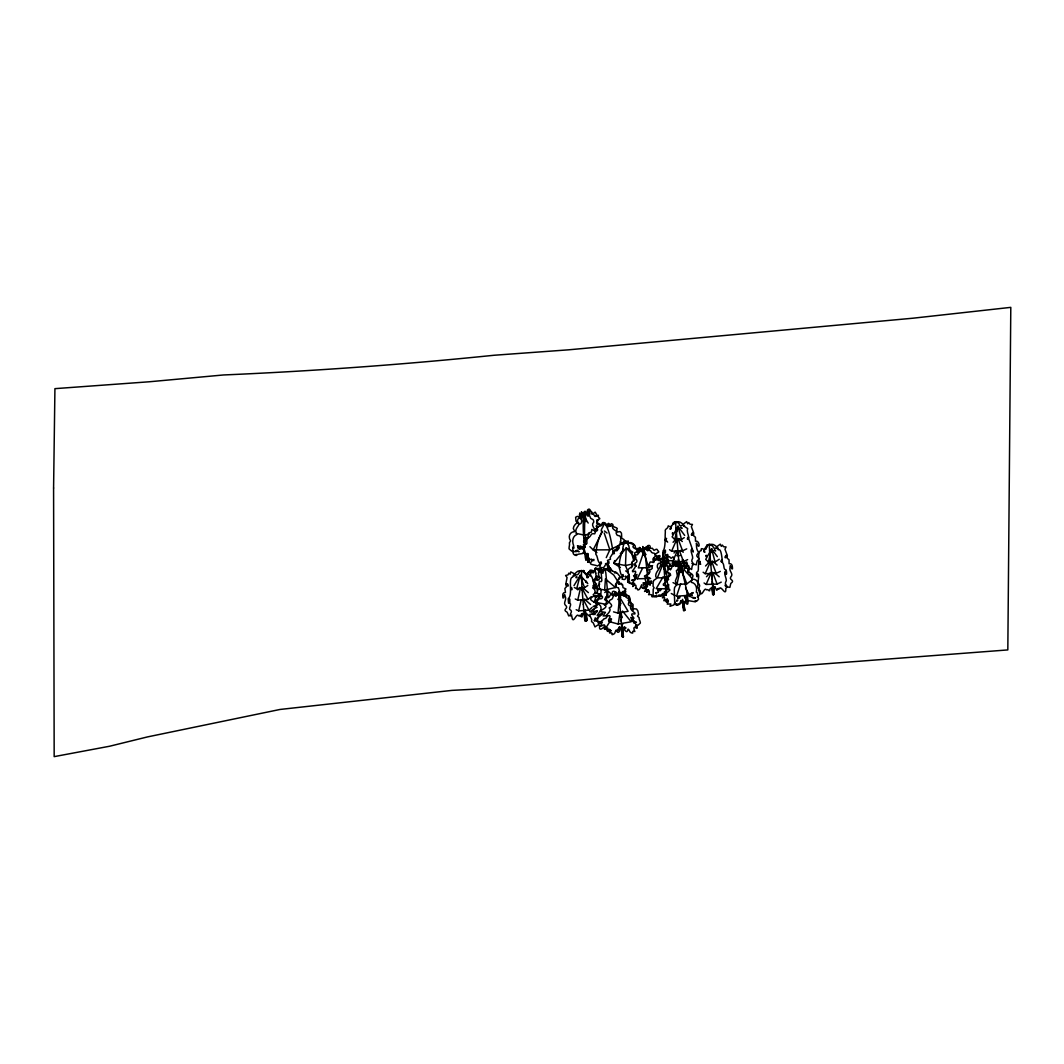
<?xml version="1.0" encoding="UTF-8"?>
<svg xmlns="http://www.w3.org/2000/svg" width="1064" height="1064" viewBox="0 0 1064 1064"><rect width="100%" height="100%" fill="white"/><g stroke="black" fill="none" stroke-linecap="round" stroke-linejoin="round"><path stroke-width="1.5" d="M585.16 513.58L585.014 511.132L584.921 513.659M598.141 527.225L596.133 526.254L597.29 524.605L601.32 524.565L603.74 522.424L608.103 525.882L611.574 523.674L612.824 524.459C612.146 528.396 619.447 526.733 616.654 529.885L617.439 532.04C620.618 531.468 619.807 531.122 621.456 533.184L621.669 536.336C620.073 539.302 626.177 538.623 624.528 542.042M618.729 597.117L619.541 596.705M634.583 560.143L634.157 558.121L635.979 557.137L634.995 556.459L634.636 552.961L636.285 551.977L639.291 552.668M583.351 516.931L581.449 511.731L582.021 516.279M622.453 632.827L622.068 627.521L622.932 636.738L622.081 624.116M668.219 563.109C667.155 560.622 671.504 560.023 672.834 561.233L673.007 564.545M675.055 602.144L673.805 604.977L670.001 606.307L670.865 603.953L667.234 604.139L668.378 601.12L667.274 600.721L667.248 599.365M576.236 533.423L584.482 535.112L584.761 517.397L588.192 523.062M589.004 559.558L589.057 561.938M667.421 599.551L667.421 601.945L666.516 601.692M665.984 591.145L665.865 588.951L667.926 585.692L663.497 585.293L663.271 584.176L668.618 579.441L666.968 577.167L670.653 575.318L670.134 573.509L667.86 572.764L667.221 571.381C669.509 570.982 666.117 566.873 669.136 569.001L671.078 569.014L672.249 566.274C676.225 566.434 672.302 563.654 674.669 562.337C679.085 561.366 672.142 569.28 677.489 565.263M585.399 609.925L586.144 620.312L585.426 613.343L584.841 621.03L583.285 604.418M643.361 548.638C644.239 546.218 646.54 550.261 648.481 549.423C651.128 548.692 644.465 545.646 649.08 545.353C651.74 545.992 648.242 549.556 652.298 548.199L654.014 550.341C658.057 548.159 656.422 549.476 658.483 551.352L658.789 551.95C649.24 557.323 662.247 555.129 658.855 557.882M664.016 566.66L663.404 559.917L665.213 583.617M647.577 589.788L647.59 591.478M607.837 570.105L607.278 563.215M589.15 559.744L589.137 561.686M647.417 585.267L647.431 586.623M608.528 569.307C610.058 563.282 604.951 563.149 604.485 566.74C602.849 568.096 601.453 567.99 599.777 566.766C600.522 564.652 602.716 559.159 599.67 563.282C597.117 560.475 598.034 556.831 595.76 554.078C596.518 547.375 598.008 538.517 601.852 531.88C599.71 530.244 603.341 527.265 604.671 522.903C608.116 528.609 607.717 518.979 610.098 526.042M628.638 581.742L628.598 582.58L629.609 581.636M585.559 535.205L584.921 547.415L583.99 547.827C578.803 547.628 587.408 551.205 583.843 552.349L583.285 552.748L583.697 551.591M711.284 545.287C709.861 543.425 706.39 545.22 705.259 547.867C705.565 552.017 700.046 545.712 701.282 550.607C697.811 550.447 698.742 558.028 698.862 563.335C697.519 566.234 699.686 571.567 696.614 572.405C696.122 576.342 697.705 579.361 697.572 573.669C700.577 575.225 696.268 582.474 699.274 584.495C701.07 586.69 696.401 588.711 700.139 590.64C701.149 599.697 704.408 586.211 706.31 589.735L706.895 589.868C708.345 588.219 709.635 593.646 709.994 588.977L712.268 587.142L713.026 594.643L714.011 594.204L713.332 585.32M647.737 589.576L647.737 591.664M684.591 610.151L684.006 610.563C684.165 607.265 683.78 599.005 680.721 602.596L676.771 605.216L676.93 604.179A1.968 0.931 -83.2 0 0 676.026 604.951L674.722 603.567L674.27 589.975L674.603 587.448L676.491 585.014A1.849 0.878 -83.2 0 0 676.225 583.737L675.427 580.851L678.726 572.193L678.034 565.25L679.936 568.974L680.401 563.162L682.955 563.561L682.224 559.744L683.394 560.196L683.234 562.191L684.351 561.872C686.426 567.272 685.828 557.576 687.557 564.638L686.493 567.006M596.518 583.91L595.148 588.219L604.645 590.028L605.429 578.909L615.511 587.541L616.428 584.668M613.356 594.443L612.944 595.414L607.158 590.4L606.161 604.352L594.271 602.078L595.986 596.678L600.176 594.324M691.268 593.326C690.749 598.021 694.327 594.39 690.39 594.178M584.442 549.676L584.721 553.799M584.695 515.468L584.482 517.45M647.125 586.69L646.779 584.974L647.989 584.256A6.969 6.517 -2.1 0 0 650.397 583.245L651.62 581.197L647.231 581.277L649.572 577.699L644.718 576.981L644.491 575.917C647.67 574.932 652.405 571.621 648.628 569.745C653.974 569.812 653.123 566.021 648.801 565.051L649 564.412C650.569 562.178 648.894 561.167 653.243 562.524L654.573 560.076C658.802 560.622 654.746 557.762 657.273 556.632C661.875 556.033 655.81 560.316 658.549 560.515C661.077 560.582 662.141 556.206 664.468 559.026L663.697 563.521M692.052 593.02L693.023 593.18M618.024 613.09L619.541 596.957L628.106 611.321L618.024 613.09L613.516 611.867M621.11 594.989C625.459 585.253 618.862 599.325 625.965 593.832L625.925 596.133M622.945 544.382L622.959 543.425M619.541 596.811C619.753 593.672 618.61 591.291 616.309 594.443C610.204 597.423 617.945 590.746 613.13 591.305C610.616 592.435 614.673 595.295 610.43 594.749L609.113 597.17C604.751 595.813 606.44 596.784 604.857 599.059L604.658 599.697C609.765 601.133 608.954 604.113 604.286 604.791C609.034 606.214 602.796 609.778 600.349 610.55L600.588 611.614L605.429 612.345L603.089 615.91L607.478 615.843L606.267 617.891A6.969 6.517 -1 0 1 603.847 618.889C603.807 620.019 597.782 622.879 600.322 623.451C604.645 621.815 597.09 628.731 603.248 625.06C605.895 624.063 603.514 627.135 605.908 626.523M618.969 584.003L618.995 581.875L617.838 581.662M574.414 575.105L575.185 575.757M595.428 593.419C593.592 585.054 593.685 575.052 588.246 573.842C585.772 576.794 582.593 566.686 579.375 572.06C577.872 577.526 573.137 572.645 572.685 577.167C567.777 577.26 573.19 595.135 568.216 598.726C568.814 612.239 569.612 590.334 569.865 603.035C572.525 604.897 567.099 609.06 571.009 610.39C572.937 612.638 567.764 614.566 571.887 616.535C572.924 625.632 576.502 612.172 578.51 615.763L579.122 615.91C580.665 614.247 582.021 619.767 582.447 615.072L584.894 613.29L585.666 620.791L586.716 620.365L586.211 614.633M665.399 550.101L665.479 552.362M682.556 566.886L684.618 562.856L684.751 568.469M661.768 594.483L662.832 593.513C666.383 594.044 660.837 595.042 659.52 595.295L656.116 596.997L656.422 596.026A2.314 1.556 -74.7 0 0 655.025 596.744L653.123 595.454L653.203 589.23L654.107 587.714L653.123 586.437L653.11 582.793L653.735 580.439L656.648 578.404L655.69 576.169C655.491 570.969 661.382 568.655 660.691 562.563C658.443 554.105 665.346 572.179 663.165 555.355M690.948 575.145L690.15 574.068M610.776 619.115L608.595 621.442L618.224 624.063L620.139 611.734M622.852 623.916L622.413 624.581M573.922 548.133L572.804 547.614L573.656 545.686C571.98 541.656 572.339 536.336 576.794 534.527A1.942 1.476 -68.5 0 0 576.409 533.157C574.188 529.845 578.098 526.72 579.228 524.047C586.264 524.22 574.68 505.187 582.5 516.732M579.401 615.444L581.037 615.524L581.37 614.088M597.649 588.858L596.904 592.808L599.697 595.441L598.433 596.758L593.393 596.266C586.317 600.455 594.922 601.014 597.33 604.565M658.018 557.869C657.499 555.594 661.582 553.998 659.414 557.789C659.374 561.632 663.417 555.475 664.162 559.318C662.779 563.322 665.971 564.199 666.144 559.544C667.979 559.97 665.346 566.553 668.804 567.937M630.806 604.751L631.138 603.208C629.356 601.399 631.457 593.898 625.286 595.68M621.815 595.547L624.023 592.608L624.009 596.332L626.896 595.295L628.691 595.946L628.93 599.458L628.066 600.322L629.356 600.641M665.838 561.473C668.325 558.374 666.503 557.47 666.343 554.796C669.562 552.854 666.463 558.879 669.615 556.645C672.382 561.433 672.342 553.147 674.297 559.225L672.062 563.508L674.31 563.627M607.943 568.735L607.584 564.173M621.695 584.828L621.043 583.378L618.33 583.684M681.08 565.809C678.965 560.568 685.402 582.141 686.972 593.047C691.068 618.636 681.279 589.097 684.019 610.164M676.97 531.016L677.994 526.374L684.684 535.431M673.047 582.62L676.904 584.615L680.588 567.937L686.852 583.803L691.68 580.332M710.925 551.99L711.603 548.904L717.336 556.658M587.208 557.057L587.049 553.746M575.252 598.992L577.739 600.123L580.585 587.74M576.183 609.725L578.656 610.856L581.157 600.016M580.465 518.846L580.545 514.218L583.577 518.368M627.787 582.354L627.441 576.036M674.722 539.514L677.994 526.374L681.479 539.448L674.722 539.514L672.129 536.841L677.994 526.374M719.251 559.252L715.088 561.978L708.331 562.045L711.603 548.904L713.292 551.458M633.958 620.764L633.506 621.602M657.087 557.642C655.278 562.789 653.668 554.517 653.057 560.914L654.001 562.085M591.996 614.194L593.592 614.58M680.388 601.612C682.769 603.714 675.906 606.679 676.611 603.754M574.361 587.488L576.675 588.725L580.159 575.411L587.807 583.604M639.278 552.429L638.639 548.758L641.512 551.79M707.121 545.22C709.223 543.85 712.627 544.848 713.798 548.027C715.46 549.383 718.187 545.114 718.373 549.835C721.299 547.774 721.937 558.281 722.536 562.67C724.704 564.718 722.935 569.958 726.127 569.932C727.271 573.722 726.246 576.967 725.409 571.341C722.735 573.35 728.175 579.787 725.582 582.287C724.158 584.788 729.239 585.932 725.781 588.498C726.326 597.582 720.86 584.828 719.596 588.618L719.064 588.844C717.362 587.461 717.016 593.02 715.886 588.485L713.346 587.049L713.878 594.577L712.84 594.297L712.375 588.552M583.963 571.927L583.591 570.45L582.048 571.341L580.04 570.956M602.41 622.241L594.364 620.698L595.295 617.785M666.623 538.344L665.319 540.126L666.609 541.403L665.718 538.544L665.226 539.727L667.673 542.135M680.707 583.657L676.531 596.252L689.299 595.215L693.01 592.555M623.398 576.143L618.517 578.257M604.272 522.757C609.818 529.872 611.082 541.496 613.489 553.839M614.673 560.608L613.768 563.242L620.392 567.511M616.389 595.454L615.777 592.023L617.572 594.63M705.499 549.436L706.004 548.266M586.49 575.052C588.791 569.932 590.36 573.297 594.497 570.437C595.428 565.263 594.922 570.504 595.72 573.15M631.537 567.83L632.335 562.909M588.485 562.377L588.419 558.972M677.529 521.998C672.727 519.737 672.608 529.486 668.245 525.829C668.046 529.473 664.322 528.21 665.332 531.987C664.867 538.198 665.652 544.116 663.909 549.662C661.901 550.434 663.617 556.898 663.71 559.864M645.329 548.851L646.367 546.603L646.194 549.436M704.647 549.623L705.991 548.785M609.113 561.885C606.6 562.949 605.988 564.08 608.901 565.795C605.735 567.99 613.901 567.378 610.177 570.956M603.594 569.732L604.645 568.774L605.828 572.924L608.143 597.795M616.242 573.097L615.95 572.179L614.5 572.911M669.535 549.716L671.597 551.165L676.904 539.022M677.156 551.272L672.514 561.898L683.5 561.553L687.623 559.598M703.131 572.233L705.193 573.696L710.513 561.539M704.062 582.979L706.124 584.429L711.43 572.286M704.155 550.46L704.94 552.256M658.816 595.082C658.323 597.729 664.827 595.72 663.324 593.326M606.254 557.603L609.845 549.809L618.277 545.672M650.157 584.735C651.487 580.745 645.183 582.075 647.364 585.719M700.072 561.353L698.928 562.657L700.737 564.186M633.546 575.73L637.296 578.789L642.669 567.937M602.463 531.362L593.167 549.915L596.917 552.615M687.903 571.089L687.716 569.36M683.154 574.72L683.035 570.397L681.771 569.001M619.035 583.564L619.288 582.341L617.466 582.5M663.205 576.675L656.209 588.645L667.58 588.858M618.517 593.579C619.674 591.185 625.592 599.205 622.174 593.566C622.852 588.791 623.571 595.96 625.592 595.813C626.962 600.136 629.622 596.585 630.127 600.841C628.758 602.623 626.483 605.216 631.165 606.267C628.957 608.262 632.521 611.428 634.955 612.997C635.86 615.471 631.032 612.279 631.71 615.032L633.825 618.078L630.739 617.479L631.896 619.7A6.969 4.495 66.4 0 0 633.732 621.004C635.195 623.012 640.116 631.085 635.048 627.308C632.947 627.188 634.211 629.901 634.849 631.497C630.167 629.968 635.142 634.49 630.925 632.681A4.322 2.793 66.4 0 0 630.021 631.963C626.31 624.182 629.25 635.673 624.608 629.994C626.723 622.586 620.046 630.367 623.344 636.644M573.975 585.599L580.159 575.411L582.793 579.162M625.02 543.544L625.978 541.23L628.771 545.739L629.901 551.298L631.324 552.07L633.838 561.061M635.687 576.728L634.437 576.249M617.905 599.524L619.541 596.957M624.98 594.044L625.792 591.158L624.023 591.145M681.452 572.485L681.253 570.198L681.253 572.073M631.976 620.565L633.625 618.118M593.233 581.13L596.904 575.744M675.002 564.678L675.081 563.694M589.576 511.146C591.278 506.81 584.442 510.507 588.844 512.01M687.889 594.856C690.496 594.178 692.85 599.218 687.796 595.175M584.309 573.017L584.202 571.009C581.13 571.115 578.603 569.785 576.103 572.538L574.773 573.962L570.783 571.887L570.171 574.214L568.908 573.097L567.977 574.906L565.582 575.464L567.072 577.539L565.809 584.189L566.434 586.756L564.851 588.525L565.476 592.435C562.351 592.528 562.51 595.015 563.002 598.034C564.319 599.138 564.253 591.757 564.997 595.72C567.391 600.309 562.138 602.902 566.168 605.961C568.482 608.608 561.779 609.526 567.178 612.226L568.708 615.91L571.847 615.058M660.957 565.915L663.683 562.284L666.729 565.689M593.938 589.097L595.002 587.155L593.02 585.506M629.223 542.959L628.319 543.797M649.492 581.569L648.442 582.341M577.805 589.895L579.907 587.421M625.14 542.893C625.858 538.85 628.571 543.451 630.593 543.425C634.636 544.821 633.838 545.087 632.894 546.83C634.516 549.636 637.788 548.652 638.905 550.061M595.986 516.412L596.598 514.391C594.683 512.396 596.412 510.8 592.954 513.859L591.531 511.664M601.599 563.109L597.463 566.035C593.925 564.013 585.666 565.676 593.978 559.451C591.358 561.313 586.57 556.525 585.971 560.382C584.455 555.461 585.772 554.038 583.764 552.336L583.019 553.44L577.991 554.238L576.116 555.568L576.475 554.504M622.347 636.565C623.996 629.822 616.894 622.959 619.98 630.753C615.803 636.245 617.519 624.94 614.793 633.133A4.322 2.926 -74.4 0 0 613.981 633.984C609.459 636.299 614.713 631.83 609.566 632.96C610.749 631.431 610.47 628.824 608.768 629.329C604.538 634.264 609.752 625.832 606.666 628.359L605.975 627.827L609.034 622.906A6.969 4.721 -74.4 0 0 610.709 621.336L611.521 618.969L608.448 620.179L610.084 616.694C610.257 613.848 605.908 617.798 606.36 615.205C608.595 613.29 611.76 609.539 609.127 607.97C613.782 606.201 610.975 603.98 609.246 602.45C609.087 598.141 612.372 601.293 613.063 596.784C620.671 584.349 610.337 603.355 619.208 592.981M627.201 542.72L628.106 540.884L628.771 543.212M597.542 580.346L596.651 577.898L597.316 576.475L599.657 578.005L600.575 577.579M673.073 542.281L676.451 538.69M674.004 553.014L676.239 550.62M705.565 566.008L710.06 561.22M706.483 576.741L709.848 573.15M589.749 572.046C588.605 566.939 596.718 574.161 594.763 568.828M631.976 620.724L633.213 619.607L632.468 621.576M687.756 571.075L689.193 569.865L688.927 566.088L687.278 565.543L684.657 566.899M656.634 595.055L655.717 596A4.322 4.043 -2.1 0 0 654.546 596.572C648.362 597.928 655.451 593.792 648.548 594.696C649.652 592.821 650.011 590.52 647.391 590.427L644.558 591.464L646.327 588.512L643.281 588.445L647.258 585.612L646.766 582.686L646.739 585.892M612.771 552.163L618.716 546.55M620.299 553.506L622.666 551.272M634.756 580.385L631.511 580.332L634.689 579.76M595.148 588.219L599.724 584.083M594.271 602.078L601.293 595.707M604.804 592.528L607.158 590.4M594.364 620.698L602.49 613.343M668.445 572.804C669.043 574.853 670.493 576.635 666.649 578.444L664.801 579.561L667.181 580.479M577.739 600.123L588.033 599.404L591.119 596.771M578.656 610.856L588.964 610.151L592.036 607.504M633.718 623.025L636.445 622.241L633.758 622.041M624.94 576.568L625.632 576.076M631.551 619.607L632.029 618.636M581.223 546.391L578.045 546.989L577.991 546.284M600.668 525.044C599.218 523.475 593.167 521.905 599.803 518.767L599.484 518.075C597.01 518.115 599.737 513.167 597.05 516.027L594.989 516.452L593.26 513.872C589.11 514.883 592.728 511.212 590.001 510.321C585.878 511.385 594.417 518.434 585.16 512.502C582.367 513.992 583.378 519.471 583.577 522.091M669.828 565.955L672.927 565.064M588.964 571.9C589.257 574.347 585.386 572.419 587.927 575.105M687.783 573.031L688.222 568.509C676.598 566.154 693.183 576.701 692.092 579.92L691.507 580.984A1.849 1.49 53.8 0 0 691.347 582.341C695.989 583.059 697.332 588.033 696.308 592.129L697.306 592.781L698.556 599.271L696.681 601.227A1.968 1.596 53.8 0 0 694.991 600.921L695.524 601.838L686.586 600.362L687.224 601.626M678.446 569.001L676.398 570.65L677.236 574.932M717.748 548.785L717.096 547.721L716.471 548.519M628.891 543.345C630.832 540.499 636.551 546.204 635.261 547.042L636.511 549.21L638.453 548.133L638.254 549.476M676.731 600.415C679.736 598.66 675.627 602.929 676.704 600.415M685.894 601.865L685.03 601.639M682.556 572.086L682.543 570.131M671.49 526.348L670.333 528.941M576.675 588.725L584.522 587.674L587.807 585.493M681.479 539.448L684.258 537.626M647.391 583.059L646.673 586.583M573.975 575.265L574.095 576.103M665.386 566.354L665.2 564.213L664.614 565.543M597.609 617.971C610.856 606.613 593.446 619.554 597.968 614.274L601 609.898L601 607.797C601.094 603.221 593.779 604.512 598.766 599.085L601.852 598.553L602.57 596.957L600.788 594.843L601.107 590.666L599.444 588.339L598.966 583.365L599.418 581.449L601.187 581.622L601.852 580.612L601.187 572.858L602.956 573.203L603.328 570.637L605.283 568.788L612.359 570.504M575.052 551.405L576.023 551.79M597.981 624.901L594.989 626.922L593.3 622.972L591.531 621.522L591.69 619.461L589.895 615.564L589.895 614.38L594.696 613.768L597.33 611.534L597.356 610.643L591.77 612.186L589.669 611.694L596.452 607.517L596.438 602.822M609.446 630.726L610.377 630.221M646.686 591.983L647.457 591.571M643.281 549.45L643.64 552.149L638.347 567.897L648.721 567.657L652.604 565.596M690.071 594.271L689.153 594.696M649.186 584.615L649.865 584.735M629.343 576.05L629.303 580.026M693.981 598.433L695.391 598.194M671.597 551.165L682.583 550.806L686.706 548.864M705.193 573.696L716.192 573.336L720.315 571.381M706.124 584.429L717.109 584.083L721.232 582.128M677.023 565.729L679.204 563.508L681.266 564.359C679.949 577.898 685.216 555.647 684.312 568.083M619.354 545.34L620.352 542.6L622.919 543.784M667.607 601.599L666.729 601.998L666.463 599.431M668.977 584.987L667.221 585.001M622.387 636.764L623.278 636.378L622.453 628.478L624.103 627.215M584.415 517.37L584.987 515.867M698.383 552.814L697.08 554.623C695.231 557.603 702.041 557.47 697.159 560.954L696.282 564.824L691.866 563.548M644.212 551.923L643.002 548.293L644.252 548.053L647.803 550.859L648.122 549.955L646.5 548.053L646.859 546.816L647.896 546.989C650.077 548.053 647.191 550.833 650.53 550.673C652.139 555.062 654.945 551.139 655.53 555.475C655.743 557.017 650.756 558.6 654.666 560.116M643.188 583.817L646.181 583.803L646.447 586.65L646.247 583.724L643.108 582.766M584.761 573.616L585.626 573.416L586.61 574.999M589.203 561.885L588.206 562.231L587.9 559.318L588.099 562.111L589.363 562.071M629.25 574.254L628.984 575.292M582.141 613.596L582.979 613.33M573.908 546.989C572.193 548.013 572.139 554.45 574.879 555.182A2.075 1.583 -68.5 0 1 576.475 554.504M589.922 576.169L591.079 572.485L593.579 572.764L595.72 567.91L599.418 570.051L603.142 570.065M597.822 604.525L593.18 606.467L596.944 607.424M684.351 601.506L683.687 602.463L684.644 610.457L683.58 610.324M596.997 528.196C593.486 530.55 598.66 527.292 597.503 530.431L595.614 531.521L594.736 533.809C590.64 533.131 591.664 534.913 589.509 537.014L587.873 538.198C586.184 540.379 587.089 542.174 586.902 543.544L583.285 544.861L584.854 547.388L577.38 545.859M584.548 517.277L583.564 512.183L583.777 516.851L584.615 512.622L587.98 516.146L586.942 511.611L588.645 513.473L588.578 515.495L589.855 516.226C590.853 520.908 593.579 517.317 593.805 521.998C590.334 525.616 595.268 528.037 595.069 531.614M643.175 552.056L644.132 548.652C642.616 546.55 638.679 555.514 640.821 549.33C639.451 544.795 639.969 551.857 638.094 552.176C638.932 556.046 635.328 554.171 634.995 555.86L634.822 557.975C636.365 559.491 638.826 561.593 634.769 563.508C637.083 565.13 634.397 568.801 632.442 570.849C631.95 573.416 635.926 569.453 635.713 572.233L634.29 575.637L636.99 574.467L636.312 576.861A6.969 4.136 -78.6 0 1 634.862 578.497L631.923 584.149L634.676 583.524M604.645 590.028L615.511 587.541M578.617 522.491C576.395 522.052 571.381 527.904 574.081 530.191A1.942 1.796 20.1 0 1 574.533 531.654C569.732 531.774 567.684 536.881 570.65 540.911L569.36 542.853C569.865 544.781 569.2 545.726 569.094 547.734L569.08 548.918L571.74 551.179A2.075 1.915 20.1 0 1 573.722 551.006L573.948 552.017M632.974 563.893L625.472 565.543L613.768 563.242L626.217 547.92L632.841 552.189M584.482 535.112L589.336 534.048M617.439 630.487L615.75 630.965M651.554 581.449L649.665 582.247L651.753 583.125M665.532 562.59L663.59 561.872M643.028 552.256L643.76 552.017L643.401 549.224M683.527 610.523L684.684 610.324L683.766 601.812L686.214 601.812M618.344 630.393L619.075 629.343L617.625 629.157M618.224 624.063L631.152 621.788L622.533 611.042M605.496 563.548L607.478 564.026M609.06 630.526L610.603 630.34M647.923 591.637L646.659 591.784L646.46 590.52M685.588 600.894L687.597 600.668L687.025 599.657M600.482 594.297L595.348 592.621L593.193 594.71L595.627 597.383M676.904 584.615L686.852 583.803M666.29 601.905L667.567 601.798L667.407 599.205M622.161 636.591L623.424 636.485L622.533 628.545L626.084 627.933M584.535 552.788C582.513 552.136 590.453 554.317 586.716 556.844C586.064 561.021 586.889 550.274 586.876 557.164M596.864 519.964C600.003 520.11 594.191 523.448 597.981 523.634M681.878 600.641L680.707 600.694M585.679 574.44L587.142 575.079M635.7 578.883C633.426 578.603 634.822 575.438 635.634 577.965M676.824 555.687L679.963 555.581M587.94 513.593L589.11 512.223M637.296 578.789L650.596 578.47M715.301 586.823L713.558 586.836L714.05 594.404L712.614 594.523L712.149 588.778M620.778 597.263L619.514 596.811L619.408 595.242M688.421 570.876C689.233 573.882 694.845 573.589 692.411 577.845A1.849 1.676 -41.4 0 0 692.225 579.295C696.721 578.484 699.314 582.979 697.266 587.195L698.755 588.764C698.609 590.64 699.274 591.424 699.779 593.273L699.979 594.377L697.904 596.997A1.968 1.782 -41.4 0 0 697.226 596.851M618.57 594.178L619.514 596.811L620.325 596.771M597.795 618.171L597.436 620.831L599.617 626.284C598.54 634.782 608.143 621.11 604.418 629.343C611.308 628.438 604.219 632.575 610.417 631.231A4.322 4.043 -1 0 1 611.335 630.753M619.687 602.876L621.017 603.288M667.913 588.286C667.075 589.07 665.904 591.185 664.215 592.089C669.003 591.744 663.896 594.257 665.625 595.335M578.111 551.591L579.282 551.724M662.407 594.404L666.317 594.483L666.29 593.752M674.017 564.026L672.927 563.933L671.876 566.261C667.979 564.08 669.775 565.223 668.352 567.484L670.519 569.892M672.209 565.622L673.073 565.702M604.817 628.505L603.767 627.308M593.832 560.608L591.265 559.079M683.607 526.268L684.498 525.802L683.66 525.323M586.836 577.646L587.913 577.699L588.113 576.369M647.763 591.85L646.58 590.36M619.048 545.287C618.769 546.909 614.939 546.417 617.426 548.359L617.107 550.261C614.5 550.181 615.112 549.769 614.034 551.644L614.394 553.626M635.66 558.241L626.217 547.92L625.472 565.543L628.332 572.632L625.685 570.916M650.716 583.551L649.718 583.91L650.224 584.814M635.314 626.164L636.684 626.071L636.072 625.313A2.314 2.155 -1 0 1 638.094 625.246L640.395 623.012L640.209 621.975C639.783 620.206 638.959 619.527 639.145 617.719L637.522 616.136L638.586 614.407L637.868 610.922L636.551 609.007L632.242 608.608L633.067 605.975C633.851 602.743 630.26 604.339 629.13 601.785M686.586 564.811L688.381 567.032M586.876 513.447L585.001 512.289L583.617 514.098C585.572 522.57 583.351 508.406 584.681 515.016M623.491 636.684L622.586 636.432L622.187 630.021M681.612 567.91L680.561 567.777L680.082 563.175L678.845 563.721L678.446 559.571L677.741 564.133L676.717 561.752L676.877 565.689M583.538 519.791C582.42 528.037 584.469 542.68 584.375 548.479M603.9 523.568L602.477 522.584L602.716 524.525M658.31 568.788C656.342 567.258 657.193 562.045 660.518 563.388M659.095 559.252L659.933 559.624M717.588 588.711L719.197 588.405M671.278 593.526L675.214 595.574M578.643 524.153C576.409 522.371 577.353 516.452 581.157 518.314M640.062 550.992L636.884 549.982L636.91 552.655M726.207 586.703L729.891 587.355L730.769 583.484C735.65 580 728.84 580.133 730.689 577.154C734.187 573.536 728.521 571.767 730.117 566.873C730.183 562.869 731.367 570.158 732.484 568.881C732.458 565.809 732.178 563.348 729.079 563.694L729.039 559.757L727.164 558.228L727.337 555.594L724.956 549.21L726.087 546.949L723.6 546.736L722.376 545.087L721.312 546.364L720.301 544.143L716.71 546.763L715.154 545.553C712.242 543.199 709.927 544.835 706.868 545.18L707.108 547.189M619.301 627.334L621.243 627.494L622.52 636.698M577.034 522.118L576.036 521.254L575.637 517.277L577.273 516.359L580.279 517.197M622.014 593.739L619.873 592.249L618.423 587.754C616.109 588.525 613.941 583.644 616.907 582.74L617.093 580.266L613.742 575.039L607.624 570.344L603.926 568.774C602.264 574.706 599.059 566.021 599.83 572.618M625.06 593.872L625.712 596.758M628.731 581.702L629.728 582.5M604.458 530.963L607.012 533.011M634.437 564.718L636.392 566.314M618.995 627.255L622.041 628.505L622.347 634.33L621.123 619.966M626.483 542.786C624.887 538.331 621.695 550.288 623.265 548.971C620.724 554.73 618.689 562.617 619.354 568.282C620.392 570.477 620.019 574.041 622.254 575.73C624.236 572.006 622.108 577.885 622.068 579.162C623.81 579.268 624.196 580.159 625.552 578.71C625.725 575.903 629.449 575.464 628.625 580.08M599.897 571.807L596.173 568.495L595.002 568.894L600.788 568.216L601.812 569.439L600.562 570.809M712.361 561.034L717.123 565.051M678.752 538.504L682.317 541.523M714.476 572.778L719.224 576.794M680.867 550.248L683.248 552.256M582.194 587.262L588.405 592.648M584.362 599.072L590.573 604.458M596.625 587.394C593.034 586.344 597.223 583.072 594.63 581.808L595.401 579.348L598.779 579.907L599.857 577.725C598.513 576.209 597.01 569.041 601.067 572.538L603.727 569.067L609.087 569.626L617.04 572.951L619.78 576.236L619.514 578.856C615.936 580.013 618.437 585.346 621.283 583.498L622.679 584.881L622.985 587.607L626.004 589.017L624.608 590.281L624.422 594.231M608.701 570.171L609.685 571.142L609.433 568.229M595.827 595.255L596.625 596.053M589.908 546.683L593.167 549.915L609.845 549.809L604.192 532.998M648.614 584.375L647.072 574.48L647.457 575.823M585.918 544.303L583.538 541.15L586.277 540.618L584.522 538.025L587.94 537.786L588.299 534.022L588.844 532.851L591.411 532.146L591.81 529.407L593.951 530.577L595.867 530.271L596.837 527.092L601.094 525.802L604.139 522.73L608.169 526.76L611.241 525.496L612.425 526.614C611.787 530.284 618.556 530.55 616.083 533.011C617.014 537.573 620.086 533.915 620.658 537.613L620.857 540.738C618.769 542.334 622.972 542.228 621.815 544.076M708.331 562.045L705.738 559.371L711.603 548.904L715.088 561.978M646.048 554.583L643.76 552.163L648.721 567.657M688.94 567.844L691.627 569.493L692.172 565.968C695.51 563.428 690.576 562.244 691.972 559.757C694.526 557.23 689.219 550.886 691.799 548.811C695.816 558.959 690.124 542.56 688.834 539.155C689.166 535.711 686.293 531.694 687.65 528.555C685.588 526.986 684.777 527.199 684.298 525.776C682.982 522.996 679.869 528.821 679.071 523.541C677.808 522.012 672.475 520.868 674.124 524.033M583.272 604.432L582.101 589.363M673.086 524.246L673.259 522.65C676.318 522.304 678.633 520.682 681.545 523.023L683.101 524.233L686.692 521.613L687.703 523.834L688.767 522.557L689.991 524.206L692.478 524.419L691.347 526.68L693.728 533.064L693.555 535.697L695.43 537.227L695.47 541.164C700.112 540.086 700.258 551.604 696.375 543.092C696.588 547.867 696.282 549.157 698.849 552.695M626.098 542.68C624.861 538.716 622.839 544.449 620.684 544.422C616.814 546.271 618.397 546.244 619.301 547.84L617 550.766C613.556 550.261 614.46 551.79 612.651 553.599L610.138 557.576L610.483 559.225L607.478 560.409L608.967 563.521M682.569 599.325L684.072 610.231M682.277 600.681L683.7 610.497M724.983 585.24L725.475 586.064M663.59 561.499L662.673 559.438C664.215 556.898 670.054 557.642 668.152 561.646M633.373 610.044L632.096 605.629M581.662 587.514L588.033 599.404M583.285 599.564L588.964 610.151M685.522 587.873L689.299 595.215M594.949 614.606L593.526 611.241M634.782 557.709C636.206 561.114 630.407 560.582 632.043 563.681C636.072 567.897 623.185 567.218 629.17 575.145L628.106 576.409C628.598 578.164 627.893 578.976 627.787 580.798L627.773 581.848L630.393 583.617A2.314 2.141 -20.3 0 1 632.388 583.272L632.216 584.096L633.984 583.245L632.787 586.557L634.703 584.947C636.259 584.389 636.392 587.102 635.421 588.552C639.078 587.434 636.072 591.371 639.291 589.456A4.322 2.567 -78.6 0 1 639.996 588.578C644.252 578.311 639.278 592.515 644.358 586.464C641.685 583.258 647.205 580.279 646.167 587.953M584.721 611.574L585.067 614.699M646.46 568.243L648.827 574.081M711.736 561.513L716.192 573.336M712.654 572.246L717.109 584.083M678.127 538.983L682.583 550.806M679.603 551.192L683.5 561.553M664.96 573.988L664.774 571.873M647.258 591.996L646.965 590.241M674.935 563.481L674.137 561.859L675.999 560.861L676.81 562.803L675.64 564.891L677.835 564.678L679.51 563.215L681.239 565.277M643.6 552.123L642.443 549.13C644.771 543.784 646.287 566.168 647.497 575.198M580.159 575.411L584.522 587.674M648.322 590.134L648.548 590.799L648.442 589.815M624.103 542.334L623.571 541.217L623.531 543.066M665.918 589.576L665.891 590.267M682.21 600.508C683.487 602.796 680.601 603.687 681.479 600.575M645.289 579.627L646.939 586.596M665.652 576.981L668.764 587.408M641.778 550.553L639.61 547.415L640.382 550.5M584.761 517.397L585.905 521.706M589.828 616.415L585.971 613.223L586.517 620.751L585.413 618.955M666.131 599.843L666.49 601.892M579.574 517.41L579.468 514.404L582.008 516M643.161 553.666C644.279 555.435 641.991 543.877 642.789 551.006M665.186 593.02L665.386 593.912M585.785 519.445L585.333 515.442M682.476 600.734L683.753 610.35M666.343 599.631L666.649 601.732M646.513 589.922L646.792 591.917M643.787 553.972L643.906 555.235L643.733 553.613M677.13 541.204L676.106 528.861M663.298 565.436L662.446 564.519L662.367 566.474M643.188 548.798L642.802 546.524L643.161 550.341M584.695 613.103L585.506 620.658L586.942 620.565L586.424 614.819M670.267 566.46L669.775 563.149L666.875 562.883M665.998 585.785L666.157 587.7M665.865 589.044L665.904 590.347M666.184 595.255L665.865 591.331M711.723 575.691L711.976 578.47M619.527 600.801L621.177 621.097L621.07 619.807M712.986 589.536L713.146 591.385L712.8 588.086M709.635 550.819L710.819 564.731L710.699 563.521M665.984 590.773L665.944 589.961M621.549 617.266L621.283 612.172M593.885 609.18L593.419 610.297M588.059 557.815L588.512 562.311M678.433 555.182L678.393 554.942M713.173 592.369L713.385 594.789L712.814 587.168L713.359 593.459M677.023 540.126L676.97 539.448M596.558 579.72L595.72 573.031M597.702 590.999L597.409 588.086M610.177 567.937L610.47 570.836M666.077 593.193C666.237 595.587 665.891 590.999 666.104 593.499M620.006 599.524L620.498 604.884M712.641 586.211L712.308 580.984M713 590.493L713.093 591.451M677.236 541.057L677.316 542.148M619.527 596.824L620.019 593.473L619.142 592.848L620.379 594.311L619.394 596.705L619.208 594.244M712.893 589.296L712.96 589.988M665.306 584.681L665.811 590.706M587.687 553.413L587.873 555.475M710.632 562.577L710.566 561.779M710.659 563.002L710.752 563.987M677.05 540.472L677.409 543.119M678.114 553.16L678.433 556.685M711.59 573.988L711.656 574.76M711.936 578.138L711.643 574.547M676.957 539.249L677.263 541.35M678.047 552.229L677.981 551.391L678.3 555.248M679.005 563.295L678.473 557.217M663.484 557.27L663.55 557.935L663.404 556.139M621.602 615.923L621.788 617.825M709.595 550.248L709.794 552.362L709.143 544.156L709.236 545.167M711.696 575.198L710.579 561.978M712.042 579.215L711.909 577.779M675.986 527.717L676.332 530.55M678.26 554.756L678.46 555.767M677.063 540.578L677.196 541.975M678.087 552.668L677.263 542.866M666.982 600.708L667.062 601.639M712.082 579.747L712.361 583.019M676.132 529.633L675.534 521.719L675.667 523.089M666.862 599.458L667.062 601.559M647.231 591.93L647.072 589.935M663.191 555.102C664.029 545.619 666.184 554.889 664.282 559.066M663.843 565.037L664.122 569.187M712.468 582.859L712.548 583.777M712.667 586.437L712.76 587.621M676.265 531.215L676.199 530.417M594.976 570.557L594.749 568.854M684.498 610.204L683.952 601.466M619.275 592.462L619.168 591.252L619.275 592.808M619.541 601.054L619.048 592.515L619.128 594.151M622.36 633.931L622.507 635.767L622.427 633.678M628.106 581.981L627.8 577.499M622.387 632.442L622.28 630.925M663.377 556.007L663.471 557.017M588.006 559.039L589.057 562.284L588.818 557.682M667.474 601.665L667.554 599.777L666.117 599.617C660.332 603.66 668.205 595.76 662.353 597.795C665.665 594.683 666.224 592.914 669.934 590.081L669.243 588.951L667.753 589.163C666.556 590.999 665.226 588.472 665.918 590.267M621.496 616.734L621.589 617.838M608.648 566.753L608.728 569.4M582.128 571.767C580.452 564.944 582.527 597.609 582.101 588.711M587.833 556.512L587.74 553.772L587.767 556.419M585.16 519.298C585.306 523.368 585.386 517.184 585.16 519.298M680.455 571.315C679.923 574.826 679.284 568.176 680.455 571.315M53.586 488.017L54.171 756.637L109.605 746.236L147.377 736.94L280.032 709.462L451.987 690.39L490.371 688.328L624.329 676.026L797.056 665.984L1007.821 649.918L1010.8 307.363L912.979 318.203L568.509 349.83L494.135 355.256A4290.58 4007.982 0.9 0 1 223.493 374.967L149.239 381.777L54.929 388.653L53.586 488.017M581.795 577.752L581.875 578.563L581.808 577.725M585.798 581.596C586.916 584.429 586.716 579.641 585.798 581.596M672.554 532.891C671.597 535.511 674.217 533.317 672.554 532.891M706.164 555.421C705.206 558.055 707.813 555.82 706.164 555.421M685.961 597.197L685.828 598.527L684.471 596.106L685.482 598.66L685.721 596.306L685.961 597.197M677.835 598.048C679.085 600.296 676.983 594.124 677.835 598.048M661.223 588.804C657.791 589.483 660.185 593.074 661.223 588.804M581.942 546.896L581.596 548L580.558 546.484L579.601 549.277L581.888 548.598L581.942 546.896M698.849 561.739C700.431 567.178 700.631 560.302 698.849 561.739M570.69 587.647C572.379 593.127 572.592 586.264 570.69 587.647M670.546 528.329C668.857 530.55 672.568 528.063 670.546 528.329M704.155 550.859L703.969 552.003L704.248 550.726M663.404 558.374L663.311 557.656L663.391 558.414M576.435 576.914C574.627 578.936 578.55 576.848 576.435 576.914M679.883 596.651C677.808 596.186 679.63 600.375 679.883 596.651M566.42 583.737C568.429 589.616 569.107 583.059 566.42 583.737M658.057 590.321C659.866 592.448 656.954 586.743 658.057 590.321M655.757 592.914L658.297 592.222L655.757 592.914M578.351 548.279C580.425 550.753 577.021 544.076 578.351 548.279M575.704 550.952C577.885 552.615 579.494 548.558 575.704 550.952M586.823 576.249L587.913 577.26L586.902 576.196M593.446 588.259C591.571 588.791 595.148 582.966 593.446 588.259M680.907 527.412L682.077 528.382L680.987 527.358M695.244 597.742L692.199 597.542L695.244 597.742M714.516 549.942L715.686 550.913L714.596 549.889M687.956 539.235C685.934 539.887 689.818 533.835 687.956 539.235M721.565 561.765C719.517 562.324 723.454 556.459 721.565 561.765M686.014 599.67L686.905 601.027L686.014 599.67M692.199 534.979C689.379 536.203 694.965 528.914 692.199 534.979M725.808 557.509C722.988 558.733 728.574 551.445 725.808 557.509M663.683 562.284L657.366 577.792L667.5 577.991L663.683 562.284M713.04 590.254L712.92 589.044L713.026 590.161"/></g></svg>
